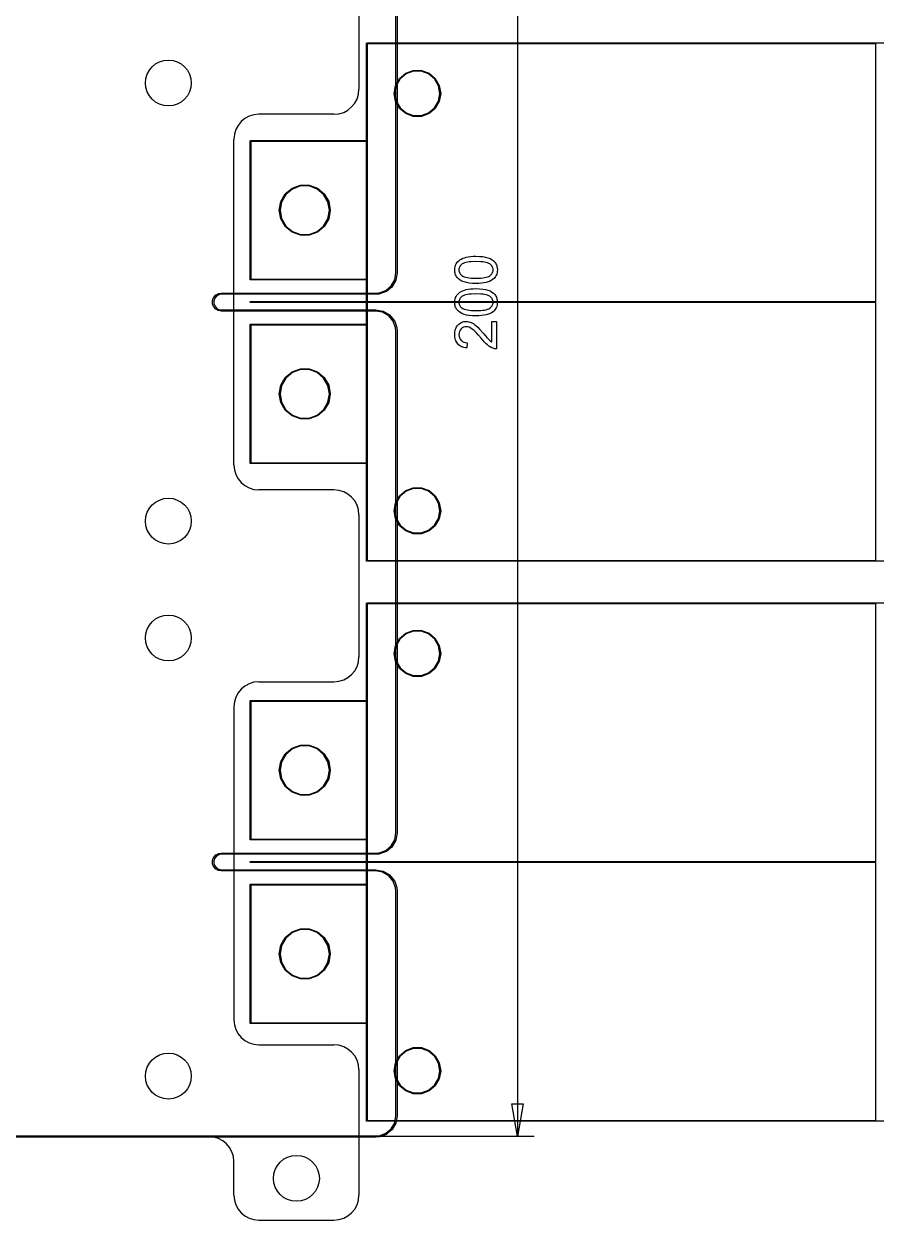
# Model space of a CAD drawing. Extents: x -55 to 320, y -110 to 124.
# Drawn here: x 140.8 to 243, y -110 to 33.3 of the extents above; entities that cross this region are included whole.
import ezdxf

# ---------------------------------------------------------------- set-up
doc = ezdxf.new("R2010")
doc.units = 0
doc.header["$LTSCALE"] = 10
for name, color, linetype in [('devices', 7, 'CONTINUOUS'), ('edge_cuts', 7, 'CONTINUOUS'), ('support_2mm_layer', 7, 'CONTINUOUS')]:
    doc.layers.add(name, color=color, linetype=linetype)

msp = doc.modelspace()

# ---------------------------------------------------------------- linework, layer by layer
at = {"layer": 'devices', "color": 7, "linetype": 'CONTINUOUS'}
for p, q in [((181.9, 31.01), (181.9, 31.02)), ((181.9, 31.02), (181.91, 31.02)), ((181.9, 31), (181.9, 31.01)), ((181.9, 31.01), (181.9, 31.01)), ((181.9, 19.35), (181.9, 31)), ((181.9, 31), (181.9, 31)), ((181.91, 31.03), (181.91, 31.04)), ((181.91, 31.04), (181.92, 31.04)), ((181.91, 31.02), (181.91, 31.03)), ((181.91, 31.03), (181.91, 31.03)), ((181.91, 31.02), (181.91, 31.02)), ((181.92, 31.04), (181.92, 31.04)), ((181.92, 31.04), (181.93, 31.04)), ((181.93, 31.04), (181.93, 31.05)), ((181.93, 31.05), (181.94, 31.05)), ((181.93, 31.04), (181.93, 31.04)), ((181.94, 31.05), (181.94, 31.05)), ((181.94, 31.05), (181.95, 31.05)), ((181.95, 31.05), (181.95, 31.05)), ((181.95, 31.05), (304.05, 31.05)), ((182, 30.95), (182, 0.05)), ((242.95, 30.95), (182, 30.95)), ((242.95, 0.05), (242.95, 30.95)), ((185.85, 26.8), (186.6, 27.42)), ((186.65, 27.34), (185.93, 26.74)), ((186.6, 27.42), (187.51, 27.76)), ((187.53, 27.66), (186.65, 27.34)), ((187.51, 27.76), (188.49, 27.76)), ((188.47, 27.66), (187.53, 27.66)), ((189.35, 27.34), (188.47, 27.66)), ((188.49, 27.76), (189.4, 27.42)), ((190.07, 26.74), (189.35, 27.34)), ((189.4, 27.42), (190.15, 26.8)), ((185.2, 25), (185.37, 25.96)), ((185.46, 25.92), (185.3, 25)), ((185.37, 25.96), (185.85, 26.8)), ((185.93, 26.74), (185.46, 25.92)), ((190.54, 25.92), (190.07, 26.74)), ((190.15, 26.8), (190.63, 25.96)), ((190.7, 25), (190.54, 25.92)), ((190.63, 25.96), (190.8, 25)), ((185.37, 24.04), (185.2, 25)), ((185.3, 25), (185.46, 24.08)), ((190.54, 24.08), (190.7, 25)), ((190.8, 25), (190.63, 24.04)), ((185.85, 23.2), (185.37, 24.04)), ((185.46, 24.08), (185.93, 23.26)), ((186.6, 22.58), (185.85, 23.2)), ((185.93, 23.26), (186.65, 22.66)), ((189.35, 22.66), (190.07, 23.26)), ((190.15, 23.2), (189.4, 22.58)), ((190.07, 23.26), (190.54, 24.08)), ((190.63, 24.04), (190.15, 23.2)), ((187.51, 22.24), (186.6, 22.58)), ((186.65, 22.66), (187.53, 22.34)), ((188.49, 22.24), (187.51, 22.24)), ((187.53, 22.34), (188.47, 22.34)), ((188.47, 22.34), (189.35, 22.66)), ((189.4, 22.58), (188.49, 22.24)), ((167.95, 19.31), (167.95, 19.32)), ((167.95, 19.32), (167.96, 19.32)), ((167.95, 19.3), (167.95, 19.31)), ((167.95, 19.31), (167.95, 19.31)), ((167.95, 2.7), (167.95, 19.3)), ((167.95, 19.3), (167.95, 19.3)), ((167.96, 19.33), (167.97, 19.34)), ((167.96, 19.32), (167.96, 19.33)), ((167.96, 19.33), (167.96, 19.33)), ((167.96, 19.32), (167.96, 19.32)), ((167.97, 19.34), (167.97, 19.34)), ((167.97, 19.34), (167.97, 19.34)), ((167.97, 19.34), (167.97, 19.34)), ((167.97, 19.34), (167.98, 19.34)), ((167.98, 19.34), (167.98, 19.35)), ((167.98, 19.35), (167.99, 19.35)), ((167.99, 19.35), (167.99, 19.35)), ((167.99, 19.35), (168, 19.35)), ((168, 19.35), (168, 19.35)), ((168, 19.35), (181.9, 19.35)), ((168.05, 19.25), (168.05, 2.75)), ((181.9, 19.25), (168.05, 19.25)), ((181.9, 2.75), (181.9, 19.25)), ((171.63, 12.04), (172.16, 12.96)), ((172.16, 12.96), (172.97, 13.64)), ((173.03, 13.55), (172.24, 12.9)), ((172.97, 13.64), (173.97, 14)), ((173.99, 13.91), (173.03, 13.55)), ((173.97, 14), (175.03, 14)), ((175.01, 13.91), (173.99, 13.91)), ((175.97, 13.55), (175.01, 13.91)), ((175.03, 14), (176.03, 13.64)), ((176.76, 12.9), (175.97, 13.55)), ((176.03, 13.64), (176.84, 12.96)), ((176.84, 12.96), (177.37, 12.04)), ((171.45, 11), (171.63, 12.04)), ((171.73, 12.01), (171.55, 11)), ((172.24, 12.9), (171.73, 12.01)), ((177.27, 12.01), (176.76, 12.9)), ((177.45, 11), (177.27, 12.01)), ((177.37, 12.04), (177.55, 11)), ((171.63, 9.96), (171.45, 11)), ((171.55, 11), (171.73, 9.99)), ((177.27, 9.99), (177.45, 11)), ((177.55, 11), (177.37, 9.96)), ((172.16, 9.04), (171.63, 9.96)), ((171.73, 9.99), (172.24, 9.1)), ((172.97, 8.36), (172.16, 9.04)), ((172.24, 9.1), (173.03, 8.45)), ((175.97, 8.45), (176.76, 9.1)), ((176.84, 9.04), (176.03, 8.36)), ((176.76, 9.1), (177.27, 9.99)), ((177.37, 9.96), (176.84, 9.04)), ((173.97, 8), (172.97, 8.36)), ((173.03, 8.45), (173.99, 8.09)), ((175.03, 8), (173.97, 8)), ((173.99, 8.09), (175.01, 8.09)), ((175.01, 8.09), (175.97, 8.45)), ((176.03, 8.36), (175.03, 8)), ((167.95, 2.69), (167.95, 2.7)), ((167.95, 2.7), (167.95, 2.7)), ((167.95, 2.68), (167.95, 2.69)), ((167.95, 2.69), (167.95, 2.69)), ((167.96, 2.68), (167.95, 2.68)), ((167.96, 2.67), (167.96, 2.68)), ((167.97, 2.67), (167.96, 2.67)), ((167.96, 2.67), (167.96, 2.67)), ((167.96, 2.67), (167.96, 2.67)), ((167.97, 2.66), (167.97, 2.67)), ((167.98, 2.66), (167.97, 2.66)), ((167.97, 2.66), (167.97, 2.66)), ((167.97, 2.66), (167.97, 2.66)), ((167.98, 2.65), (167.98, 2.66)), ((167.99, 2.65), (167.98, 2.65)), ((168, 2.65), (167.99, 2.65)), ((167.99, 2.65), (167.99, 2.65)), ((181.9, 2.65), (168, 2.65)), ((168, 2.65), (168, 2.65)), ((168.05, 2.75), (181.9, 2.75)), ((181.9, 0.05), (181.9, 2.65)), ((167.95, 0.01), (167.96, 0.03)), ((167.95, -0.01), (167.95, 0.01)), ((167.96, 0.03), (167.97, 0.04)), ((167.97, 0.04), (167.98, 0.05)), ((167.98, 0.05), (168, 0.05)), ((168, 0.05), (181.9, 0.05)), ((182, 0.05), (242.95, 0.05)), ((167.96, -0.03), (167.95, -0.01)), ((167.97, -0.04), (167.96, -0.03)), ((167.98, -0.05), (167.97, -0.04)), ((168, -0.05), (167.98, -0.05)), ((181.9, -0.05), (168, -0.05)), ((181.9, -2.65), (181.9, -0.05)), ((182, -0.05), (182, -30.95)), ((242.95, -0.05), (182, -0.05)), ((242.95, -30.95), (242.95, -0.05)), ((167.95, -2.69), (167.95, -2.68)), ((167.95, -2.68), (167.96, -2.68)), ((167.95, -2.7), (167.95, -2.69)), ((167.95, -2.69), (167.95, -2.69)), ((167.95, -19.3), (167.95, -2.7)), ((167.95, -2.7), (167.95, -2.7)), ((167.96, -2.68), (167.96, -2.67)), ((167.96, -2.67), (167.96, -2.67)), ((167.96, -2.67), (167.96, -2.67)), ((167.96, -2.67), (167.97, -2.67)), ((167.97, -2.67), (167.97, -2.66)), ((167.97, -2.66), (167.97, -2.66)), ((167.97, -2.66), (167.97, -2.66)), ((167.97, -2.66), (167.98, -2.66)), ((167.98, -2.66), (167.98, -2.65)), ((167.98, -2.65), (167.99, -2.65)), ((167.99, -2.65), (167.99, -2.65)), ((167.99, -2.65), (168, -2.65)), ((168, -2.65), (168, -2.65)), ((168, -2.65), (181.9, -2.65)), ((168.05, -2.75), (168.05, -19.25)), ((181.9, -2.75), (168.05, -2.75)), ((181.9, -19.25), (181.9, -2.75)), ((172.16, -9.04), (172.97, -8.36)), ((173.03, -8.45), (172.24, -9.1)), ((172.97, -8.36), (173.97, -8)), ((173.99, -8.09), (173.03, -8.45)), ((173.97, -8), (175.03, -8)), ((175.01, -8.09), (173.99, -8.09)), ((175.97, -8.45), (175.01, -8.09)), ((175.03, -8), (176.03, -8.36)), ((176.76, -9.1), (175.97, -8.45)), ((176.03, -8.36), (176.84, -9.04)), ((171.45, -11), (171.63, -9.96)), ((171.73, -9.99), (171.55, -11)), ((171.63, -9.96), (172.16, -9.04)), ((172.24, -9.1), (171.73, -9.99)), ((177.27, -9.99), (176.76, -9.1)), ((176.84, -9.04), (177.37, -9.96)), ((177.45, -11), (177.27, -9.99)), ((177.37, -9.96), (177.55, -11)), ((171.63, -12.04), (171.45, -11)), ((171.55, -11), (171.73, -12.01)), ((177.27, -12.01), (177.45, -11)), ((177.55, -11), (177.37, -12.04)), ((172.16, -12.96), (171.63, -12.04)), ((171.73, -12.01), (172.24, -12.9)), ((172.24, -12.9), (173.03, -13.55)), ((175.97, -13.55), (176.76, -12.9)), ((176.76, -12.9), (177.27, -12.01)), ((177.37, -12.04), (176.84, -12.96)), ((172.97, -13.64), (172.16, -12.96)), ((173.97, -14), (172.97, -13.64)), ((173.03, -13.55), (173.99, -13.91)), ((175.03, -14), (173.97, -14)), ((173.99, -13.91), (175.01, -13.91)), ((175.01, -13.91), (175.97, -13.55)), ((176.03, -13.64), (175.03, -14)), ((176.84, -12.96), (176.03, -13.64)), ((167.95, -19.31), (167.95, -19.3)), ((167.95, -19.3), (167.95, -19.3)), ((167.95, -19.32), (167.95, -19.31)), ((167.95, -19.31), (167.95, -19.31)), ((167.96, -19.32), (167.95, -19.32)), ((167.96, -19.33), (167.96, -19.32)), ((167.96, -19.32), (167.96, -19.32)), ((167.97, -19.34), (167.96, -19.33)), ((167.96, -19.33), (167.96, -19.33)), ((167.98, -19.34), (167.97, -19.34)), ((167.97, -19.34), (167.97, -19.34)), ((167.97, -19.34), (167.97, -19.34)), ((167.97, -19.34), (167.97, -19.34)), ((167.98, -19.35), (167.98, -19.34)), ((167.99, -19.35), (167.98, -19.35)), ((168, -19.35), (167.99, -19.35)), ((167.99, -19.35), (167.99, -19.35)), ((181.9, -19.35), (168, -19.35)), ((168, -19.35), (168, -19.35)), ((168.05, -19.25), (181.9, -19.25)), ((181.9, -31), (181.9, -19.35)), ((185.85, -23.2), (186.6, -22.58)), ((186.65, -22.66), (185.93, -23.26)), ((186.6, -22.58), (187.51, -22.24)), ((187.53, -22.34), (186.65, -22.66)), ((187.51, -22.24), (188.49, -22.24)), ((188.47, -22.34), (187.53, -22.34)), ((189.35, -22.66), (188.47, -22.34)), ((188.49, -22.24), (189.4, -22.58)), ((190.07, -23.26), (189.35, -22.66)), ((189.4, -22.58), (190.15, -23.2)), ((185.2, -25), (185.37, -24.04)), ((185.46, -24.08), (185.3, -25)), ((185.37, -24.04), (185.85, -23.2)), ((185.93, -23.26), (185.46, -24.08)), ((190.54, -24.08), (190.07, -23.26)), ((190.15, -23.2), (190.63, -24.04)), ((190.7, -25), (190.54, -24.08)), ((190.63, -24.04), (190.8, -25)), ((185.37, -25.96), (185.2, -25)), ((185.3, -25), (185.46, -25.92)), ((190.54, -25.92), (190.7, -25)), ((190.8, -25), (190.63, -25.96)), ((185.85, -26.8), (185.37, -25.96)), ((185.46, -25.92), (185.93, -26.74)), ((186.6, -27.42), (185.85, -26.8)), ((185.93, -26.74), (186.65, -27.34)), ((189.35, -27.34), (190.07, -26.74)), ((190.15, -26.8), (189.4, -27.42)), ((190.07, -26.74), (190.54, -25.92)), ((190.63, -25.96), (190.15, -26.8)), ((187.51, -27.76), (186.6, -27.42)), ((186.65, -27.34), (187.53, -27.66)), ((188.49, -27.76), (187.51, -27.76)), ((187.53, -27.66), (188.47, -27.66)), ((188.47, -27.66), (189.35, -27.34)), ((189.4, -27.42), (188.49, -27.76)), ((181.9, -31.01), (181.9, -31)), ((181.9, -31), (181.9, -31)), ((181.9, -31.02), (181.9, -31.01)), ((181.9, -31.01), (181.9, -31.01)), ((181.91, -31.02), (181.9, -31.02)), ((181.91, -31.03), (181.91, -31.02)), ((181.91, -31.02), (181.91, -31.02)), ((181.91, -31.04), (181.91, -31.03)), ((181.91, -31.03), (181.91, -31.03)), ((181.92, -31.04), (181.91, -31.04)), ((181.93, -31.04), (181.92, -31.04)), ((181.92, -31.04), (181.92, -31.04)), ((181.93, -31.05), (181.93, -31.04)), ((181.93, -31.04), (181.93, -31.04)), ((181.94, -31.05), (181.93, -31.05)), ((181.95, -31.05), (181.94, -31.05)), ((181.94, -31.05), (181.94, -31.05)), ((304.05, -31.05), (181.95, -31.05)), ((181.95, -31.05), (181.95, -31.05)), ((182, -30.95), (242.95, -30.95)), ((181.9, -36.09), (181.9, -36.08)), ((181.9, -36.08), (181.91, -36.08)), ((181.9, -36.1), (181.9, -36.09)), ((181.9, -36.09), (181.9, -36.09)), ((181.9, -47.75), (181.9, -36.1)), ((181.9, -36.1), (181.9, -36.1)), ((181.91, -36.07), (181.91, -36.06)), ((181.91, -36.06), (181.92, -36.06)), ((181.91, -36.08), (181.91, -36.07)), ((181.91, -36.07), (181.91, -36.07)), ((181.91, -36.08), (181.91, -36.08)), ((181.92, -36.06), (181.92, -36.06)), ((181.92, -36.06), (181.93, -36.06)), ((181.93, -36.06), (181.93, -36.05)), ((181.93, -36.05), (181.94, -36.05)), ((181.93, -36.06), (181.93, -36.06)), ((181.94, -36.05), (181.94, -36.05)), ((181.94, -36.05), (181.95, -36.05)), ((181.95, -36.05), (181.95, -36.05)), ((181.95, -36.05), (304.05, -36.05)), ((182, -36.15), (182, -67.05)), ((242.95, -36.15), (182, -36.15)), ((242.95, -67.05), (242.95, -36.15)), ((185.85, -40.3), (186.6, -39.68)), ((186.65, -39.76), (185.93, -40.36)), ((186.6, -39.68), (187.51, -39.34)), ((187.53, -39.44), (186.65, -39.76)), ((187.51, -39.34), (188.49, -39.34)), ((188.47, -39.44), (187.53, -39.44)), ((189.35, -39.76), (188.47, -39.44)), ((188.49, -39.34), (189.4, -39.68)), ((190.07, -40.36), (189.35, -39.76)), ((189.4, -39.68), (190.15, -40.3)), ((185.2, -42.1), (185.37, -41.14)), ((185.46, -41.18), (185.3, -42.1)), ((185.37, -41.14), (185.85, -40.3)), ((185.93, -40.36), (185.46, -41.18)), ((190.54, -41.18), (190.07, -40.36)), ((190.15, -40.3), (190.63, -41.14)), ((190.7, -42.1), (190.54, -41.18)), ((190.63, -41.14), (190.8, -42.1)), ((185.37, -43.06), (185.2, -42.1)), ((185.3, -42.1), (185.46, -43.02)), ((190.54, -43.02), (190.7, -42.1)), ((190.8, -42.1), (190.63, -43.06)), ((185.85, -43.9), (185.37, -43.06)), ((185.46, -43.02), (185.93, -43.84)), ((186.6, -44.52), (185.85, -43.9)), ((185.93, -43.84), (186.65, -44.44)), ((189.35, -44.44), (190.07, -43.84)), ((190.15, -43.9), (189.4, -44.52)), ((190.07, -43.84), (190.54, -43.02)), ((190.63, -43.06), (190.15, -43.9)), ((187.51, -44.86), (186.6, -44.52)), ((186.65, -44.44), (187.53, -44.76)), ((188.49, -44.86), (187.51, -44.86)), ((187.53, -44.76), (188.47, -44.76)), ((188.47, -44.76), (189.35, -44.44)), ((189.4, -44.52), (188.49, -44.86)), ((167.95, -47.79), (167.95, -47.78)), ((167.95, -47.78), (167.96, -47.78)), ((167.95, -47.8), (167.95, -47.79)), ((167.95, -47.79), (167.95, -47.79)), ((167.95, -64.4), (167.95, -47.8)), ((167.95, -47.8), (167.95, -47.8)), ((167.96, -47.78), (167.96, -47.77)), ((167.96, -47.77), (167.96, -47.77)), ((167.96, -47.77), (167.96, -47.77)), ((167.96, -47.77), (167.97, -47.77)), ((167.97, -47.77), (167.97, -47.76)), ((167.97, -47.76), (167.97, -47.76)), ((167.97, -47.76), (167.97, -47.76)), ((167.97, -47.76), (167.98, -47.76)), ((167.98, -47.76), (167.98, -47.75)), ((167.98, -47.75), (167.99, -47.75)), ((167.99, -47.75), (167.99, -47.75)), ((167.99, -47.75), (168, -47.75)), ((168, -47.75), (168, -47.75)), ((168, -47.75), (181.9, -47.75)), ((168.05, -47.85), (168.05, -64.35)), ((181.9, -47.85), (168.05, -47.85)), ((181.9, -64.35), (181.9, -47.85)), ((171.63, -55.06), (172.16, -54.14)), ((172.24, -54.2), (171.73, -55.09)), ((172.16, -54.14), (172.97, -53.46)), ((173.03, -53.55), (172.24, -54.2)), ((172.97, -53.46), (173.97, -53.1)), ((173.99, -53.19), (173.03, -53.55)), ((173.97, -53.1), (175.03, -53.1)), ((175.01, -53.19), (173.99, -53.19)), ((175.97, -53.55), (175.01, -53.19)), ((175.03, -53.1), (176.03, -53.46)), ((176.76, -54.2), (175.97, -53.55)), ((176.03, -53.46), (176.84, -54.14)), ((177.27, -55.09), (176.76, -54.2)), ((176.84, -54.14), (177.37, -55.06)), ((171.45, -56.1), (171.63, -55.06)), ((171.73, -55.09), (171.55, -56.1)), ((177.45, -56.1), (177.27, -55.09)), ((177.37, -55.06), (177.55, -56.1)), ((171.63, -57.14), (171.45, -56.1)), ((171.55, -56.1), (171.73, -57.11)), ((172.16, -58.06), (171.63, -57.14)), ((171.73, -57.11), (172.24, -58)), ((176.76, -58), (177.27, -57.11)), ((177.37, -57.14), (176.84, -58.06)), ((177.27, -57.11), (177.45, -56.1)), ((177.55, -56.1), (177.37, -57.14)), ((172.97, -58.74), (172.16, -58.06)), ((172.24, -58), (173.03, -58.65)), ((173.97, -59.1), (172.97, -58.74)), ((173.03, -58.65), (173.99, -59.01)), ((175.01, -59.01), (175.97, -58.65)), ((176.03, -58.74), (175.03, -59.1)), ((175.97, -58.65), (176.76, -58)), ((176.84, -58.06), (176.03, -58.74)), ((175.03, -59.1), (173.97, -59.1)), ((173.99, -59.01), (175.01, -59.01)), ((167.95, -64.41), (167.95, -64.4)), ((167.95, -64.4), (167.95, -64.4)), ((167.95, -64.42), (167.95, -64.41)), ((167.95, -64.41), (167.95, -64.41)), ((167.96, -64.42), (167.95, -64.42)), ((167.96, -64.43), (167.96, -64.42)), ((167.96, -64.42), (167.96, -64.42)), ((167.97, -64.44), (167.96, -64.43)), ((167.96, -64.43), (167.96, -64.43)), ((167.98, -64.44), (167.97, -64.44)), ((167.97, -64.44), (167.97, -64.44)), ((167.97, -64.44), (167.97, -64.44)), ((167.97, -64.44), (167.97, -64.44)), ((167.98, -64.45), (167.98, -64.44)), ((167.99, -64.45), (167.98, -64.45)), ((168, -64.45), (167.99, -64.45)), ((167.99, -64.45), (167.99, -64.45)), ((181.9, -64.45), (168, -64.45)), ((168, -64.45), (168, -64.45)), ((168.05, -64.35), (181.9, -64.35)), ((181.9, -67.05), (181.9, -64.45)), ((167.95, -67.09), (167.96, -67.08)), ((167.95, -67.11), (167.95, -67.09)), ((167.96, -67.12), (167.95, -67.11)), ((167.96, -67.08), (167.97, -67.06)), ((167.97, -67.14), (167.96, -67.12)), ((167.97, -67.06), (167.98, -67.05)), ((167.98, -67.15), (167.97, -67.14)), ((167.98, -67.05), (168, -67.05)), ((168, -67.15), (167.98, -67.15)), ((168, -67.05), (181.9, -67.05)), ((181.9, -67.15), (168, -67.15)), ((181.9, -69.75), (181.9, -67.15)), ((182, -67.05), (242.95, -67.05)), ((182, -67.15), (182, -98.05)), ((242.95, -67.15), (182, -67.15)), ((242.95, -98.05), (242.95, -67.15)), ((167.95, -69.79), (167.95, -69.78)), ((167.95, -69.78), (167.96, -69.78)), ((167.95, -69.8), (167.95, -69.79)), ((167.95, -69.79), (167.95, -69.79)), ((167.95, -86.4), (167.95, -69.8)), ((167.95, -69.8), (167.95, -69.8)), ((167.96, -69.78), (167.96, -69.77)), ((167.96, -69.77), (167.96, -69.77)), ((167.96, -69.77), (167.97, -69.77)), ((167.96, -69.78), (167.96, -69.78)), ((167.97, -69.77), (167.97, -69.76)), ((167.97, -69.76), (167.97, -69.76)), ((167.97, -69.76), (167.97, -69.76)), ((167.97, -69.76), (167.98, -69.76)), ((167.98, -69.76), (167.98, -69.75)), ((167.98, -69.75), (167.99, -69.75)), ((167.99, -69.75), (167.99, -69.75)), ((167.99, -69.75), (168, -69.75)), ((168, -69.75), (168, -69.75)), ((168, -69.75), (181.9, -69.75)), ((168.05, -69.85), (168.05, -86.35)), ((181.9, -69.85), (168.05, -69.85)), ((181.9, -86.35), (181.9, -69.85)), ((172.16, -76.14), (172.97, -75.46)), ((173.03, -75.55), (172.24, -76.2)), ((172.97, -75.46), (173.97, -75.1)), ((173.99, -75.19), (173.03, -75.55)), ((173.97, -75.1), (175.03, -75.1)), ((175.01, -75.19), (173.99, -75.19)), ((175.97, -75.55), (175.01, -75.19)), ((175.03, -75.1), (176.03, -75.46)), ((176.76, -76.2), (175.97, -75.55)), ((176.03, -75.46), (176.84, -76.14)), ((171.45, -78.1), (171.63, -77.06)), ((171.73, -77.09), (171.55, -78.1)), ((171.63, -77.06), (172.16, -76.14)), ((172.24, -76.2), (171.73, -77.09)), ((177.27, -77.09), (176.76, -76.2)), ((176.84, -76.14), (177.37, -77.06)), ((177.45, -78.1), (177.27, -77.09)), ((177.37, -77.06), (177.55, -78.1)), ((171.63, -79.14), (171.45, -78.1)), ((171.55, -78.1), (171.73, -79.11)), ((177.27, -79.11), (177.45, -78.1)), ((177.55, -78.1), (177.37, -79.14)), ((172.16, -80.06), (171.63, -79.14)), ((171.73, -79.11), (172.24, -80)), ((172.97, -80.74), (172.16, -80.06)), ((172.24, -80), (173.03, -80.65)), ((175.97, -80.65), (176.76, -80)), ((176.84, -80.06), (176.03, -80.74)), ((176.76, -80), (177.27, -79.11)), ((177.37, -79.14), (176.84, -80.06)), ((173.97, -81.1), (172.97, -80.74)), ((173.03, -80.65), (173.99, -81.01)), ((175.03, -81.1), (173.97, -81.1)), ((173.99, -81.01), (175.01, -81.01)), ((175.01, -81.01), (175.97, -80.65)), ((176.03, -80.74), (175.03, -81.1)), ((167.95, -86.41), (167.95, -86.4)), ((167.95, -86.4), (167.95, -86.4)), ((167.95, -86.42), (167.95, -86.41)), ((167.95, -86.41), (167.95, -86.41)), ((167.96, -86.42), (167.95, -86.42)), ((167.96, -86.43), (167.96, -86.42)), ((167.96, -86.42), (167.96, -86.42)), ((167.97, -86.44), (167.96, -86.43)), ((167.96, -86.43), (167.96, -86.43)), ((167.98, -86.44), (167.97, -86.44)), ((167.97, -86.44), (167.97, -86.44)), ((167.97, -86.44), (167.97, -86.44)), ((167.97, -86.44), (167.97, -86.44)), ((167.98, -86.45), (167.98, -86.44)), ((167.99, -86.45), (167.98, -86.45)), ((168, -86.45), (167.99, -86.45)), ((167.99, -86.45), (167.99, -86.45)), ((181.9, -86.45), (168, -86.45)), ((168, -86.45), (168, -86.45)), ((168.05, -86.35), (181.9, -86.35)), ((181.9, -98.1), (181.9, -86.45)), ((185.85, -90.3), (186.6, -89.68)), ((186.65, -89.76), (185.93, -90.36)), ((186.6, -89.68), (187.51, -89.34)), ((187.53, -89.44), (186.65, -89.76)), ((187.51, -89.34), (188.49, -89.34)), ((188.47, -89.44), (187.53, -89.44)), ((189.35, -89.76), (188.47, -89.44)), ((188.49, -89.34), (189.4, -89.68)), ((190.07, -90.36), (189.35, -89.76)), ((189.4, -89.68), (190.15, -90.3)), ((185.2, -92.1), (185.37, -91.14)), ((185.46, -91.18), (185.3, -92.1)), ((185.37, -91.14), (185.85, -90.3)), ((185.93, -90.36), (185.46, -91.18)), ((190.54, -91.18), (190.07, -90.36)), ((190.15, -90.3), (190.63, -91.14)), ((190.7, -92.1), (190.54, -91.18)), ((190.63, -91.14), (190.8, -92.1)), ((185.37, -93.06), (185.2, -92.1)), ((185.3, -92.1), (185.46, -93.02)), ((185.85, -93.9), (185.37, -93.06)), ((185.46, -93.02), (185.93, -93.84)), ((190.07, -93.84), (190.54, -93.02)), ((190.63, -93.06), (190.15, -93.9)), ((190.54, -93.02), (190.7, -92.1)), ((190.8, -92.1), (190.63, -93.06)), ((186.6, -94.52), (185.85, -93.9)), ((185.93, -93.84), (186.65, -94.44)), ((187.51, -94.86), (186.6, -94.52)), ((186.65, -94.44), (187.53, -94.76)), ((188.47, -94.76), (189.35, -94.44)), ((189.4, -94.52), (188.49, -94.86)), ((189.35, -94.44), (190.07, -93.84)), ((190.15, -93.9), (189.4, -94.52)), ((188.49, -94.86), (187.51, -94.86)), ((187.53, -94.76), (188.47, -94.76)), ((181.9, -98.11), (181.9, -98.1)), ((181.9, -98.1), (181.9, -98.1)), ((181.9, -98.12), (181.9, -98.11)), ((181.9, -98.11), (181.9, -98.11)), ((181.91, -98.12), (181.9, -98.12)), ((181.91, -98.13), (181.91, -98.12)), ((181.91, -98.12), (181.91, -98.12)), ((181.91, -98.14), (181.91, -98.13)), ((181.91, -98.13), (181.91, -98.13)), ((181.92, -98.14), (181.91, -98.14)), ((181.93, -98.14), (181.92, -98.14)), ((181.92, -98.14), (181.92, -98.14)), ((181.93, -98.15), (181.93, -98.14)), ((181.93, -98.14), (181.93, -98.14)), ((181.94, -98.15), (181.93, -98.15)), ((181.95, -98.15), (181.94, -98.15)), ((181.94, -98.15), (181.94, -98.15)), ((304.05, -98.15), (181.95, -98.15)), ((181.95, -98.15), (181.95, -98.15)), ((182, -98.05), (242.95, -98.05))]:
    msp.add_line(p, q, dxfattribs=at)
at = {"layer": 'edge_cuts', "color": 7, "linetype": 'CONTINUOUS'}
for p, q in [((185.43, 3.51), (185.43, 63.6)), ((185.57, 63.6), (185.57, 3.5)), ((185.28, 2.67), (185.43, 3.51)), ((185.57, 3.49), (185.42, 2.63)), ((185.57, 3.5), (185.57, 3.49)), ((185.57, 3.49), (185.57, 3.49)), ((184.21, 1.4), (184.86, 1.94)), ((184.96, 1.84), (184.3, 1.28)), ((184.86, 1.94), (185.28, 2.67)), ((184.98, 1.86), (184.96, 1.84)), ((185.41, 2.61), (184.98, 1.86)), ((185.42, 2.63), (185.41, 2.61)), ((163.44, 0.2), (163.56, 0.53)), ((163.44, 0.17), (163.44, 0.2)), ((163.44, -0.17), (163.44, 0.17)), ((163.56, 0.53), (163.58, 0.55)), ((163.58, 0.55), (163.8, 0.81)), ((163.58, 0.55), (163.58, 0.55)), ((163.7, 0.46), (163.59, 0.16)), ((163.59, 0.16), (163.59, -0.16)), ((163.91, 0.71), (163.7, 0.46)), ((163.8, 0.81), (163.82, 0.83)), ((163.8, 0.81), (163.8, 0.81)), ((163.82, 0.83), (164.12, 1)), ((163.82, 0.83), (163.82, 0.83)), ((163.82, 0.83), (163.82, 0.83)), ((164.18, 0.87), (163.91, 0.71)), ((164.12, 1), (164.15, 1.01)), ((164.15, 1.01), (164.49, 1.07)), ((164.51, 0.93), (164.18, 0.87)), ((164.49, 1.07), (164.49, 1.07)), ((164.49, 1.07), (164.5, 1.07)), ((164.5, 1.07), (183, 1.07)), ((183, 0.93), (164.51, 0.93)), ((183, 1.07), (183.42, 1.11)), ((183.01, 0.93), (183, 0.93)), ((183, 0.93), (183, 0.93)), ((183.44, 0.96), (183.01, 0.93)), ((183.42, 1.11), (184.21, 1.4)), ((183.45, 0.97), (183.44, 0.96)), ((183.46, 0.97), (183.45, 0.97)), ((184.28, 1.26), (183.46, 0.97)), ((184.3, 1.28), (184.28, 1.26)), ((163.44, -0.2), (163.44, -0.17)), ((163.56, -0.53), (163.44, -0.2)), ((163.58, -0.55), (163.56, -0.53)), ((163.8, -0.81), (163.58, -0.55)), ((163.58, -0.55), (163.58, -0.55)), ((163.59, -0.16), (163.7, -0.46)), ((163.7, -0.46), (163.91, -0.71)), ((163.82, -0.83), (163.8, -0.81)), ((163.8, -0.81), (163.8, -0.81)), ((164.12, -1), (163.82, -0.83)), ((163.82, -0.83), (163.82, -0.83)), ((163.82, -0.83), (163.82, -0.83)), ((163.91, -0.71), (164.18, -0.87)), ((164.15, -1.01), (164.12, -1)), ((164.49, -1.07), (164.15, -1.01)), ((164.18, -0.87), (164.51, -0.93)), ((164.5, -1.07), (164.49, -1.07)), ((164.49, -1.07), (164.49, -1.07)), ((182.99, -1.07), (164.5, -1.07)), ((164.51, -0.93), (183, -0.93)), ((183.83, -1.22), (182.99, -1.07)), ((183, -0.93), (183.01, -0.93)), ((183.01, -0.93), (183.01, -0.93)), ((183.01, -0.93), (183.87, -1.08)), ((184.56, -1.64), (183.83, -1.22)), ((183.87, -1.08), (183.89, -1.09)), ((183.89, -1.09), (184.64, -1.52)), ((185.1, -2.29), (184.56, -1.64)), ((184.64, -1.52), (184.66, -1.54)), ((184.66, -1.54), (185.22, -2.2)), ((185.39, -3.08), (185.1, -2.29)), ((185.22, -2.2), (185.24, -2.22)), ((185.24, -2.22), (185.53, -3.04)), ((185.43, -3.5), (185.39, -3.08)), ((185.43, -63.59), (185.43, -3.5)), ((185.53, -3.04), (185.53, -3.05)), ((185.53, -3.05), (185.54, -3.06)), ((185.54, -3.06), (185.57, -3.49)), ((185.57, -3.49), (185.57, -3.5)), ((185.57, -3.5), (185.57, -3.5)), ((185.57, -3.5), (185.57, -63.6)), ((184.86, -65.16), (185.28, -64.43)), ((185.41, -64.49), (184.98, -65.24)), ((185.28, -64.43), (185.43, -63.59)), ((185.42, -64.47), (185.41, -64.49)), ((185.57, -63.61), (185.42, -64.47)), ((185.57, -63.6), (185.57, -63.61)), ((185.57, -63.61), (185.57, -63.61)), ((183.42, -65.99), (184.21, -65.7)), ((184.28, -65.84), (183.46, -66.13)), ((184.21, -65.7), (184.86, -65.16)), ((184.3, -65.82), (184.28, -65.84)), ((184.96, -65.26), (184.3, -65.82)), ((184.98, -65.24), (184.96, -65.26)), ((163.44, -66.9), (163.56, -66.57)), ((163.44, -66.93), (163.44, -66.9)), ((163.44, -67.27), (163.44, -66.93)), ((163.44, -67.3), (163.44, -67.27)), ((163.56, -67.63), (163.44, -67.3)), ((163.56, -66.57), (163.58, -66.55)), ((163.58, -66.55), (163.8, -66.29)), ((163.7, -66.64), (163.59, -66.94)), ((163.59, -66.94), (163.59, -67.26)), ((163.59, -67.26), (163.7, -67.56)), ((163.91, -66.39), (163.7, -66.64)), ((163.8, -66.29), (163.82, -66.27)), ((163.82, -66.27), (164.12, -66.1)), ((164.18, -66.23), (163.91, -66.39)), ((164.12, -66.1), (164.15, -66.09)), ((164.15, -66.09), (164.49, -66.03)), ((164.51, -66.17), (164.18, -66.23)), ((164.49, -66.03), (164.49, -66.03)), ((164.49, -66.03), (164.5, -66.03)), ((164.5, -66.03), (183, -66.03)), ((183, -66.17), (164.51, -66.17)), ((183, -66.03), (183.42, -65.99)), ((183.01, -66.17), (183, -66.17)), ((183, -66.17), (183, -66.17)), ((183.44, -66.14), (183.01, -66.17)), ((183.45, -66.13), (183.44, -66.14)), ((183.46, -66.13), (183.45, -66.13)), ((163.58, -67.65), (163.56, -67.63)), ((163.8, -67.91), (163.58, -67.65)), ((163.7, -67.56), (163.91, -67.81)), ((163.82, -67.93), (163.8, -67.91)), ((163.8, -67.91), (163.8, -67.91)), ((164.12, -68.1), (163.82, -67.93)), ((163.82, -67.93), (163.82, -67.93)), ((163.91, -67.81), (164.18, -67.97)), ((164.15, -68.11), (164.12, -68.1)), ((164.49, -68.17), (164.15, -68.11)), ((164.18, -67.97), (164.51, -68.03)), ((164.5, -68.17), (164.49, -68.17)), ((164.49, -68.17), (164.49, -68.17)), ((182.99, -68.17), (164.5, -68.17)), ((164.51, -68.03), (183, -68.03)), ((183.83, -68.32), (182.99, -68.17)), ((183, -68.03), (183.01, -68.03)), ((183.01, -68.03), (183.01, -68.03)), ((183.01, -68.03), (183.87, -68.18)), ((184.56, -68.74), (183.83, -68.32)), ((183.87, -68.18), (183.89, -68.19)), ((183.89, -68.19), (184.64, -68.62)), ((185.1, -69.39), (184.56, -68.74)), ((184.64, -68.62), (184.66, -68.64)), ((184.66, -68.64), (185.22, -69.3)), ((185.39, -70.18), (185.1, -69.39)), ((185.22, -69.3), (185.24, -69.32)), ((185.24, -69.32), (185.53, -70.14)), ((185.43, -70.6), (185.39, -70.18)), ((185.53, -70.14), (185.53, -70.15)), ((185.53, -70.15), (185.54, -70.16)), ((185.54, -70.16), (185.57, -70.59)), ((185.43, -97.49), (185.43, -70.6)), ((185.57, -70.59), (185.57, -70.6)), ((185.57, -70.6), (185.57, -70.6)), ((185.57, -70.6), (185.57, -97.5)), ((184.86, -99.06), (185.28, -98.33)), ((185.41, -98.39), (184.98, -99.14)), ((185.28, -98.33), (185.43, -97.49)), ((185.42, -98.37), (185.41, -98.39)), ((185.57, -97.51), (185.42, -98.37)), ((185.57, -97.5), (185.57, -97.51)), ((185.57, -97.51), (185.57, -97.51)), ((183, -100.08), (-37, -100.08)), ((-36.99, -99.92), (183, -99.92)), ((183, -99.92), (183.42, -99.89)), ((183.01, -100.08), (183, -100.07)), ((183, -100.07), (183, -100.08)), ((183.44, -100.04), (183.01, -100.08)), ((183.42, -99.89), (184.21, -99.6)), ((183.45, -100.03), (183.44, -100.04)), ((183.46, -100.03), (183.45, -100.03)), ((184.28, -99.74), (183.46, -100.03)), ((184.21, -99.6), (184.86, -99.06)), ((184.3, -99.72), (184.28, -99.74)), ((184.96, -99.16), (184.3, -99.72)), ((184.98, -99.14), (184.96, -99.16))]:
    msp.add_line(p, q, dxfattribs=at)
for p in [(184.96, 1.84), (163.82, 0.83), (184.96, -65.26), (163.58, -66.55), (163.8, -66.29), (163.82, -66.27), (163.82, -66.27), (163.82, -66.27), (163.58, -67.65), (163.82, -67.93), (184.96, -99.16)]:
    msp.add_point(p, dxfattribs=at)
at = {"layer": 'support_2mm_layer', "color": 7, "linetype": 'CONTINUOUS'}
for p, q in [((200, 100), (200, -100)), ((202, -100), (182, -100))]:
    msp.add_line(p, q, dxfattribs=at)
at = {"layer": 'support_2mm_layer', "color": 5, "linetype": 'CONTINUOUS'}
for p, q in [((181, 41.5), (181, 25.5)), ((178, 22.5), (169, 22.5)), ((166, -19.5), (166, 19.5)), ((178, -22.5), (169, -22.5)), ((181, -25.5), (181, -42.5)), ((169, -45.5), (178, -45.5)), ((166, -48.5), (166, -86)), ((169, -89), (178, -89)), ((181, -92), (181, -107)), ((163, -100), (129, -100)), ((166, -107), (166, -103)), ((169, -110), (178, -110))]:
    msp.add_line(p, q, dxfattribs=at)
at = {"layer": 'support_2mm_layer', "color": 7, "linetype": 'CONTINUOUS', "flags": 128}
for points in [[(195.03, 2.23), (194.61, 2.24), (194.23, 2.28), (193.9, 2.33), (193.61, 2.41), (193.35, 2.52), (193.13, 2.64), (192.93, 2.79), (192.77, 2.96), (192.7, 3.05), (192.64, 3.15), (192.59, 3.25), (192.55, 3.36), (192.52, 3.48), (192.5, 3.6), (192.48, 3.86), (192.49, 4.06), (192.52, 4.24), (192.57, 4.41), (192.64, 4.57), (192.73, 4.71), (192.84, 4.85), (192.97, 4.96), (193.11, 5.07), (193.27, 5.16), (193.45, 5.25), (193.64, 5.32), (193.85, 5.38), (194.09, 5.43), (194.37, 5.46), (194.68, 5.49), (195.03, 5.49), (195.45, 5.48), (195.83, 5.45), (196.16, 5.39), (196.45, 5.31), (196.71, 5.21), (196.93, 5.09), (197.13, 4.94), (197.29, 4.77), (197.36, 4.68), (197.42, 4.58), (197.47, 4.48), (197.51, 4.36), (197.54, 4.25), (197.57, 4.13), (197.59, 3.86), (197.58, 3.69), (197.55, 3.52), (197.51, 3.36), (197.46, 3.22), (197.38, 3.08), (197.29, 2.95), (197.19, 2.83), (197.07, 2.73), (196.9, 2.61), (196.71, 2.51), (196.49, 2.43), (196.25, 2.36), (195.98, 2.3), (195.69, 2.26), (195.37, 2.24), (195.03, 2.23)], [(195.03, 2.86), (195.6, 2.88), (195.84, 2.9), (196.06, 2.94), (196.25, 2.98), (196.42, 3.03), (196.56, 3.08), (196.67, 3.15), (196.77, 3.23), (196.85, 3.3), (196.92, 3.39), (196.98, 3.47), (197.02, 3.56), (197.06, 3.66), (197.07, 3.76), (197.08, 3.86), (197.07, 3.97), (197.05, 4.07), (197.02, 4.16), (196.98, 4.25), (196.92, 4.34), (196.85, 4.42), (196.77, 4.5), (196.67, 4.57), (196.56, 4.64), (196.42, 4.7), (196.25, 4.75), (196.06, 4.79), (195.84, 4.82), (195.6, 4.84), (195.03, 4.86), (194.47, 4.84), (194.22, 4.82), (194.01, 4.79), (193.81, 4.75), (193.65, 4.7), (193.51, 4.64), (193.39, 4.57), (193.3, 4.5), (193.22, 4.42), (193.15, 4.34), (193.09, 4.25), (193.04, 4.16), (193.01, 4.06), (192.99, 3.96), (192.99, 3.86), (192.99, 3.75), (193.01, 3.65), (193.04, 3.56), (193.08, 3.48), (193.13, 3.39), (193.19, 3.32), (193.26, 3.25), (193.35, 3.18), (193.47, 3.11), (193.62, 3.04), (193.8, 2.99), (194, 2.94), (194.22, 2.91), (194.47, 2.88), (194.74, 2.87), (195.03, 2.86)], [(195.03, -1.65), (194.61, -1.64), (194.23, -1.61), (193.9, -1.55), (193.61, -1.47), (193.35, -1.37), (193.13, -1.24), (192.93, -1.1), (192.77, -0.93), (192.7, -0.83), (192.64, -0.74), (192.59, -0.63), (192.55, -0.52), (192.52, -0.41), (192.5, -0.28), (192.48, -0.02), (192.49, 0.17), (192.52, 0.36), (192.57, 0.53), (192.64, 0.68), (192.73, 0.83), (192.84, 0.96), (192.97, 1.08), (193.11, 1.19), (193.27, 1.28), (193.45, 1.36), (193.64, 1.43), (193.85, 1.5), (194.09, 1.54), (194.37, 1.58), (194.68, 1.6), (195.03, 1.61), (195.45, 1.6), (195.83, 1.56), (196.16, 1.51), (196.45, 1.43), (196.71, 1.33), (196.93, 1.2), (197.13, 1.06), (197.29, 0.89), (197.36, 0.79), (197.42, 0.7), (197.47, 0.59), (197.51, 0.48), (197.54, 0.36), (197.57, 0.24), (197.59, -0.02), (197.58, -0.2), (197.55, -0.36), (197.51, -0.52), (197.46, -0.67), (197.38, -0.8), (197.29, -0.93), (197.19, -1.05), (197.07, -1.16), (196.9, -1.27), (196.71, -1.37), (196.49, -1.46), (196.25, -1.53), (195.98, -1.58), (195.69, -1.62), (195.37, -1.64), (195.03, -1.65)], [(195.03, -1.02), (195.6, -1), (195.84, -0.98), (196.06, -0.95), (196.25, -0.91), (196.42, -0.86), (196.56, -0.8), (196.67, -0.73), (196.77, -0.66), (196.85, -0.58), (196.92, -0.5), (196.98, -0.41), (197.02, -0.32), (197.06, -0.23), (197.07, -0.13), (197.08, -0.02), (197.07, 0.08), (197.05, 0.18), (197.02, 0.28), (196.98, 0.37), (196.92, 0.45), (196.85, 0.54), (196.77, 0.61), (196.67, 0.69), (196.56, 0.76), (196.42, 0.82), (196.25, 0.86), (196.06, 0.91), (195.84, 0.94), (195.6, 0.96), (195.03, 0.98), (194.47, 0.96), (194.22, 0.94), (194.01, 0.91), (193.81, 0.86), (193.65, 0.82), (193.51, 0.76), (193.39, 0.69), (193.3, 0.61), (193.22, 0.54), (193.15, 0.45), (193.09, 0.37), (193.04, 0.27), (193.01, 0.18), (192.99, 0.08), (192.99, -0.03), (192.99, -0.13), (193.01, -0.23), (193.04, -0.32), (193.08, -0.41), (193.13, -0.49), (193.19, -0.57), (193.26, -0.64), (193.35, -0.7), (193.47, -0.78), (193.62, -0.84), (193.8, -0.9), (194, -0.94), (194.22, -0.98), (194.47, -1), (194.74, -1.02), (195.03, -1.02)], [(196.91, -2.31), (197.5, -2.31), (197.5, -5.62), (197.39, -5.61), (197.28, -5.6), (197.18, -5.58), (197.07, -5.54), (196.91, -5.47), (196.74, -5.38), (196.57, -5.27), (196.41, -5.14), (196.24, -4.99), (196.06, -4.8), (195.86, -4.58), (195.65, -4.34), (195.33, -3.96), (195.05, -3.65), (194.81, -3.41), (194.59, -3.23), (194.4, -3.11), (194.21, -3.02), (194.03, -2.97), (193.85, -2.95), (193.68, -2.96), (193.52, -3.01), (193.37, -3.1), (193.24, -3.21), (193.13, -3.35), (193.05, -3.51), (193, -3.69), (192.99, -3.89), (193, -4.1), (193.05, -4.29), (193.14, -4.46), (193.25, -4.6), (193.32, -4.66), (193.4, -4.72), (193.48, -4.76), (193.57, -4.8), (193.77, -4.85), (193.99, -4.87), (193.93, -5.5), (193.75, -5.48), (193.59, -5.44), (193.44, -5.4), (193.3, -5.35), (193.17, -5.28), (193.06, -5.2), (192.95, -5.11), (192.85, -5.01), (192.76, -4.9), (192.69, -4.78), (192.62, -4.65), (192.57, -4.52), (192.53, -4.37), (192.5, -4.21), (192.49, -4.05), (192.48, -3.88), (192.49, -3.7), (192.5, -3.54), (192.54, -3.38), (192.58, -3.23), (192.64, -3.09), (192.7, -2.97), (192.79, -2.85), (192.88, -2.74), (192.98, -2.64), (193.09, -2.55), (193.2, -2.48), (193.33, -2.42), (193.45, -2.38), (193.58, -2.34), (193.72, -2.32), (193.87, -2.32), (194.02, -2.33), (194.17, -2.35), (194.31, -2.39), (194.46, -2.44), (194.6, -2.51), (194.76, -2.6), (194.91, -2.72), (195.07, -2.85), (195.24, -3.01), (195.45, -3.23), (195.95, -3.79), (196.34, -4.25), (196.58, -4.5), (196.74, -4.65), (196.91, -4.76), (196.91, -2.31)], [(200, -100), (199.31, -96.06), (200.69, -96.06), (200, -100)]]:
    msp.add_lwpolyline(points, close=True, dxfattribs=at)
at = {"layer": 'support_2mm_layer', "color": 5, "linetype": 'CONTINUOUS'}
for centre in [(158.15, 26.25), (158.15, -26.25), (158.15, -40.25), (158.15, -92.75), (158.15, -92.75), (173.5, -105)]:
    msp.add_circle(centre, 2.75, dxfattribs=at)
for centre, start, end in [((178, 25.5), 270, 0), ((169, 19.5), 90, 180), ((169, -19.5), 180, 270), ((178, -25.5), 0, 90), ((178, -42.5), 270, 0), ((169, -48.5), 90, 180), ((169, -86), 180, 270), ((178, -92), 0, 90), ((163, -103), 0, 90), ((169, -107), 180, 270), ((178, -107), 270, 0)]:
    msp.add_arc(centre, 3, start, end, dxfattribs=at)

doc.saveas('drawing.dxf')
